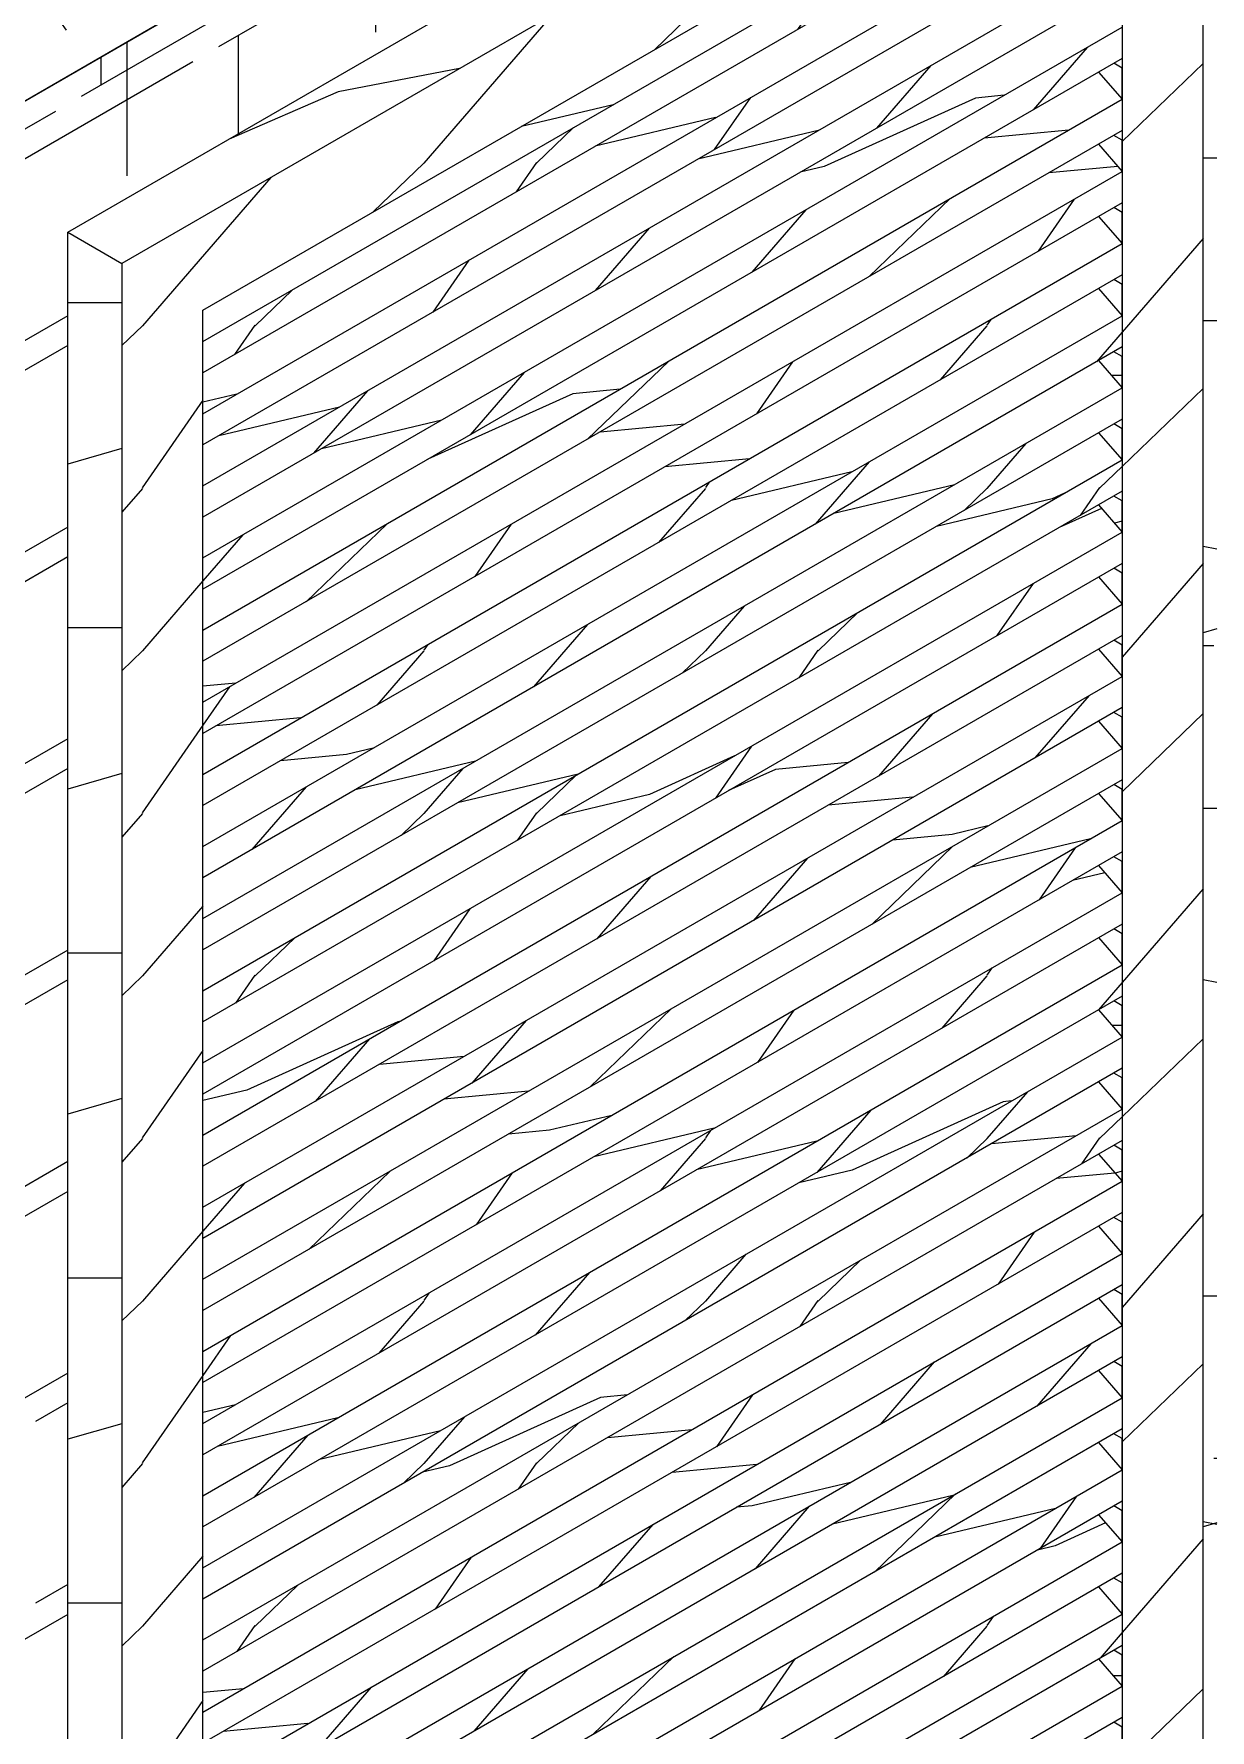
# Model space of a CAD drawing. Header units: millimetres. Extents: x 14944 to 21622, y -31 to 8273.
# Drawn here: x 16664.2 to 16971.8, y 3531.6 to 3975.2 of the extents above; entities that cross this region are included whole.
import ezdxf

# ---------------------------------------------------------------- set-up
doc = ezdxf.new("R2010")
doc.units = ezdxf.units.MM
doc.layers.add('A-GENM', color=13, linetype='Continuous', lineweight=9)
pattern_1 = [(235.285, (15617.426, 6831.821), (220.882306, 297.562267), [51.714, -465.428]), (229.107, (15661.602, 6831.82), (-73.6266, -127.5277), [112.468, -112.468]), (223.898, (15661.602, 6789.313), (-147.25447, -170.0361), [61.307, -245.229])]

# ---------------------------------------------------------------- blocks, each defined once
blk = doc.blocks.new('CRT_MGN_COZ_Fogão a lenha completo - CRT_MGN_COZ_Fogão a lenha completo-5005769-VISTA 3D BANCADA CHURRASQUEIRA')
at = {"layer": 'A-GENM'}
h = blk.add_hatch(dxfattribs=at)
h.set_pattern_fill('FP_80', color=256, style=0, pattern_type=2)
h.set_pattern_definition([(30, (15573.832, 6737.965), (107.763, 103.695), [6.844, -117.59, 6.844, -781.239]), (30, (15573.832, 6737.965), (107.763, 103.695), [-131.278, -117.59, 6.844, -242.024, -414.78]), (30, (15573.832, 6737.965), (107.763, 103.695), [-497.736, 6.844, -117.59, 6.844, -283.502]), (30, (15573.832, 6737.965), (107.763, 103.695), [-629.014, -76.112, 6.844, -200.546]), (125.104, (15627.714, 6789.813), (-118.78964, 86.03927), [5.153, -88.544, 5.153, -588.261]), (125.104, (15627.714, 6789.813), (-118.78964, 86.03927), [-98.85, -88.544, 5.153, -182.241, -312.324]), (125.104, (15627.714, 6789.813), (-118.78964, 86.03927), [-374.788, 5.153, -88.544, 5.153, -213.473]), (125.104, (15627.714, 6789.813), (-118.78964, 86.03927), [-473.639, -57.311, 5.153, -151.008]), (248.794, (15645.674, 6883.138), (-47.00014, -204.0919), [8.193, -140.765, -943.402]), (248.794, (15645.674, 6883.138), (-47.00014, -204.0919), [-148.958, 8.193, -140.765, -794.444]), (248.794, (15645.674, 6883.138), (-47.00014, -204.0919), [-297.916, 8.193, -289.724, -496.527]), (248.794, (15645.674, 6883.138), (-47.00014, -204.0919), [-595.833, 8.193, -140.765, -347.569]), (248.794, (15645.674, 6883.138), (-47.00014, -204.0919), [-744.791, 8.193, -91.113, -248.264]), (248.794, (15645.674, 6883.138), (-47.00014, -204.0919), [-844.096, 8.193, -240.071])])
h.paths.add_polyline_path([(15439.16, 3251.71), (17277.64, 4313.16), (17277.64, 4353.98), (15439.16, 3292.53)])
h = blk.add_hatch(dxfattribs=at)
h.set_pattern_fill('FP_77', color=256, style=0, pattern_type=2)
h.set_pattern_definition([(210, (16358.4, 3443.2), (-191.58, 110.61), [158.135, -7.777]), (210, (16358.4, 3490.73), (-191.58, 110.61), [158.135, -7.777]), (90, (16358.4, 3443.2), (143.684, -82.956), [47.528, -173.69]), (90, (16221.45, 3364.13), (143.684, -82.956), [47.528, -173.691]), (210, (16250.64, 3436.29), (-191.58, 110.61), [158.135, -7.777, 75.179, -7.777]), (210, (16250.64, 3483.81), (-191.58, 110.61), [158.135, -7.777, 75.179, -7.777]), (90, (16250.64, 3436.29), (215.526, -124.434), [47.528, -173.69]), (90, (16113.69, 3357.22), (215.526, -124.434), [47.528, -173.69]), (90, (16106.95, 3353.33), (215.526, -124.434), [47.528, -173.69]), (90, (16041.85, 3315.74), (215.526, -124.434), [47.528, -173.69]), (210, (16286.56, 3512.33), (-191.58, 110.61), [158.135, -7.777]), (210, (16286.56, 3559.86), (-191.58, 110.61), [158.135, -7.777]), (90, (16286.56, 3512.33), (143.684, -82.956), [47.528, -173.691]), (90, (16149.61, 3433.26), (143.684, -82.956), [47.528, -173.691]), (210, (16250.64, 3546.9), (-191.58, 110.61), [158.135, -7.777, 75.179, -7.777]), (210, (16250.64, 3594.42), (-191.58, 110.61), [158.135, -7.777, 75.179, -7.777]), (90, (16250.64, 3546.9), (215.526, -124.434), [47.528, -173.69]), (90, (16113.69, 3467.83), (215.526, -124.434), [47.528, -173.69]), (90, (16106.95, 3463.94), (215.526, -124.434), [47.528, -173.69]), (90, (16041.85, 3426.35), (215.526, -124.434), [47.528, -173.69])])
h.paths.add_polyline_path([(15439.16, 2557.69), (17277.64, 3619.13), (17277.64, 4313.16), (15439.16, 3251.71), (15439.16, 2804.17)])
h.paths.add_polyline_path([(15485.12, 2608.72), (15470.98, 2616.88), (15470.98, 3229.26), (15753.82, 3392.56), (15757.36, 3390.51), (15757.36, 3394.6), (16040.2, 3557.9), (16054.34, 3549.73), (16054.34, 2937.36), (15771.5, 2774.06), (15767.97, 2776.1), (15767.97, 2772.02), (15492.19, 2612.8)])
h.paths.add_polyline_path([(16086.16, 2955.73), (16072.02, 2963.9), (16072.02, 3576.27), (16354.86, 3739.57), (16358.4, 3737.53), (16358.4, 3741.61), (16641.24, 3904.91), (16655.38, 3896.74), (16655.38, 3284.37), (16372.54, 3121.07), (16369.01, 3123.11), (16369.01, 3119.03), (16093.23, 2959.81)])
h.paths.add_polyline_path([(16687.2, 3302.74), (16673.06, 3310.91), (16673.06, 3923.28), (16955.91, 4086.58), (16959.44, 4084.54), (16959.44, 4088.62), (17242.28, 4251.92), (17256.43, 4243.75), (17256.43, 3631.38), (16973.58, 3468.08), (16970.05, 3470.12), (16970.05, 3466.04), (16694.28, 3306.82)])
h = blk.add_hatch(dxfattribs=at)
h.set_pattern_fill('FP_32', color=256, style=0, pattern_type=2)
h.set_pattern_definition([(203.413, (17160.19, 2456.917), (312.37579, 120.23177), [45.387, -408.483]), (196.102, (17222.665, 2438.882), (-104.12475, -60.1162), [108.377, -108.377]), (190.893, (17222.665, 2408.824), (-208.24997, -60.1153), [63.622, -254.486])])
h.paths.add_polyline_path([(16687.2, 3915.11), (16970.05, 4078.41), (16955.91, 4086.58), (16673.06, 3923.28), (16685.6, 3916.04)])
h = blk.add_hatch(dxfattribs=at)
h.set_pattern_fill('FP_75', color=256, style=0, pattern_type=2)
h.set_pattern_definition([(196.102, (18533.6, 6714.123), (214.53981, 40.67701), [30.654, -275.882]), (180, (18577.775, 6663.113), (-103.078, -42.509), [73.627, -73.627]), (169.107, (18577.775, 6620.604), (-172.49934, 4.85665), [44.987, -179.949])])
h.paths.add_polyline_path([(16973.58, 3468.08), (16973.58, 4080.45), (16959.44, 4088.62), (16959.44, 4084.54), (16970.05, 4078.41), (16970.05, 3470.12)])
h = blk.add_hatch(dxfattribs=at)
h.set_pattern_fill('FP_2', color=256, style=0, pattern_type=2)
h.set_pattern_definition(pattern_1)
h.paths.add_polyline_path([(16687.2, 3302.74), (16970.05, 3466.04), (16970.05, 4078.41), (16687.2, 3915.11), (16687.2, 3356.72)])
h.paths.add_polyline_path([(16708.42, 3339.48), (16708.42, 3902.87), (16948.83, 4041.67), (16948.83, 3478.29), (16738.27, 3356.72)])
h = blk.add_hatch(dxfattribs=at)
h.set_pattern_fill('FP_74', color=256, style=0, pattern_type=2)
h.set_pattern_definition([(196.102, (18508.85, 6699.835), (220.88281, 42.50806), [30.654, -275.882]), (180, (18553.027, 6648.824), (-73.627, -42.509), [73.627, -73.627]), (169.107, (18553.027, 6606.315), (-147.25553, -0.00134), [44.987, -179.949])])
h.paths.add_polyline_path([(16948.83, 3486.45), (16948.83, 3497.15), (16942.66, 3493.59)])
h.paths.add_polyline_path([(16948.83, 3505.32), (16948.83, 3516.02), (16942.66, 3512.45)])
h.paths.add_polyline_path([(16948.83, 3524.18), (16948.83, 3534.88), (16942.66, 3531.31)])
h.paths.add_polyline_path([(16948.83, 3543.04), (16948.83, 3553.74), (16942.66, 3550.18)])
h.paths.add_polyline_path([(16948.83, 3561.91), (16948.83, 3572.61), (16942.66, 3569.04), (16947.09, 3563.92)])
h.paths.add_polyline_path([(16948.83, 3580.77), (16948.83, 3591.47), (16942.66, 3587.9)])
h.paths.add_polyline_path([(16948.83, 3599.64), (16948.83, 3610.34), (16942.66, 3606.77)])
h.paths.add_polyline_path([(16948.83, 3618.5), (16948.83, 3629.2), (16942.66, 3625.63)])
h.paths.add_polyline_path([(16948.83, 3637.36), (16948.83, 3648.06), (16942.66, 3644.5)])
h.paths.add_polyline_path([(16948.83, 3656.23), (16948.83, 3666.93), (16942.66, 3663.36)])
h.paths.add_polyline_path([(16948.83, 3675.09), (16948.83, 3685.79), (16942.66, 3682.22)])
h.paths.add_polyline_path([(16948.83, 3693.96), (16948.83, 3704.65), (16942.66, 3701.09)])
h.paths.add_polyline_path([(16948.83, 3712.82), (16948.83, 3723.52), (16942.66, 3719.95)])
h.paths.add_polyline_path([(16948.83, 3731.68), (16948.83, 3742.38), (16942.66, 3738.82)])
h.paths.add_polyline_path([(16948.83, 3750.55), (16948.83, 3761.25), (16942.66, 3757.68)])
h.paths.add_polyline_path([(16948.83, 3769.41), (16948.83, 3780.11), (16942.66, 3776.54), (16947.35, 3771.13)])
h.paths.add_polyline_path([(16948.83, 3788.28), (16948.83, 3798.97), (16942.66, 3795.41)])
h.paths.add_polyline_path([(16948.83, 3807.14), (16948.83, 3817.84), (16942.66, 3814.27)])
h.paths.add_polyline_path([(16948.83, 3826), (16948.83, 3836.7), (16942.66, 3833.14)])
h.paths.add_polyline_path([(16948.83, 3844.87), (16948.83, 3855.57), (16942.66, 3852)])
h.paths.add_polyline_path([(16948.83, 3863.73), (16948.83, 3874.43), (16942.66, 3870.86)])
h.paths.add_polyline_path([(16948.83, 3882.59), (16948.83, 3893.29), (16942.66, 3889.73)])
h.paths.add_polyline_path([(16948.83, 3901.46), (16948.83, 3912.16), (16942.66, 3908.59)])
h.paths.add_polyline_path([(16948.83, 3920.32), (16948.83, 3931.02), (16942.66, 3927.45)])
h.paths.add_polyline_path([(16948.83, 3939.19), (16948.83, 3949.89), (16942.66, 3946.32)])
h.paths.add_polyline_path([(16948.83, 3958.05), (16948.83, 3968.75), (16942.66, 3965.18)])
h.paths.add_polyline_path([(16948.83, 3976.91), (16948.83, 3987.61), (16942.66, 3984.05), (16947.6, 3978.34)])
h.paths.add_polyline_path([(16948.83, 3995.78), (16948.83, 4006.48), (16942.66, 4002.91)])
h.paths.add_polyline_path([(16948.83, 4014.64), (16948.83, 4025.34), (16942.66, 4021.77)])
h.paths.add_polyline_path([(16948.83, 4033.51), (16948.83, 4041.67), (16944.12, 4038.95), (16946.01, 4036.77)])
h = blk.add_hatch(dxfattribs=at)
h.set_pattern_fill('FP_30', color=256, style=0, pattern_type=2)
h.set_pattern_definition([(204.373, (15645.743, 3304.146), (296.3443, 113.00517), [43.379, -390.407]), (193.381, (15705.01, 3267.234), (-98.7818, -66.0075), [101.538, -101.538]), (185.395, (15705.012, 3224.725), (-197.5634, -46.9974), [59.533, -238.131])])
h.paths.add_polyline_path([(16708.42, 3894.7), (16948.83, 4033.51), (16944.12, 4038.95), (16708.42, 3902.87)])
h = blk.add_hatch(dxfattribs=at)
h.set_pattern_fill('FP_2', color=256, style=0, pattern_type=2)
h.set_pattern_definition(pattern_1)
h.paths.add_polyline_path([(16708.42, 3886.54), (16948.83, 4025.34), (16948.83, 4033.51), (16708.42, 3894.7)])
h = blk.add_hatch(dxfattribs=at)
h.set_pattern_fill('FP_1', color=256, style=0, pattern_type=2)
h.set_pattern_definition([(204.373, (15639.209, 3292.828), (296.3443, 113.00517), [43.379, -390.407]), (193.381, (15698.48, 3255.916), (-98.7818, -66.0075), [101.538, -101.538]), (185.395, (15698.478, 3213.407), (-197.5634, -46.9974), [59.533, -238.131])])
h.paths.add_polyline_path([(16708.42, 3875.84), (16948.83, 4014.64), (16942.66, 4021.77), (16708.42, 3886.54)])
h = blk.add_hatch(dxfattribs=at)
h.set_pattern_fill('FP_2', color=256, style=0, pattern_type=2)
h.set_pattern_definition(pattern_1)
h.paths.add_polyline_path([(16708.42, 3867.67), (16948.83, 4006.48), (16948.83, 4014.64), (16708.42, 3875.84)])
h = blk.add_hatch(dxfattribs=at)
h.set_pattern_fill('FP_3', color=256, style=0, pattern_type=2)
h.set_pattern_definition([(204.373, (15632.674, 3281.509), (296.3443, 113.00517), [43.379, -390.407]), (193.381, (15691.943, 3244.6), (-98.7818, -66.0075), [101.538, -101.538]), (185.395, (15691.943, 3202.09), (-197.5634, -46.9974), [59.533, -238.131])])
h.paths.add_polyline_path([(16708.42, 3856.97), (16948.83, 3995.78), (16942.66, 4002.91), (16708.42, 3867.67)])
h = blk.add_hatch(dxfattribs=at)
h.set_pattern_fill('FP_2', color=256, style=0, pattern_type=2)
h.set_pattern_definition(pattern_1)
h.paths.add_polyline_path([(16708.42, 3848.81), (16948.83, 3987.61), (16948.83, 3995.78), (16708.42, 3856.97)])
h = blk.add_hatch(dxfattribs=at)
h.set_pattern_fill('FP_4', color=256, style=0, pattern_type=2)
h.set_pattern_definition([(204.373, (15626.14, 3270.191), (296.3443, 113.00517), [43.379, -390.407]), (193.381, (15685.41, 3233.28), (-98.7818, -66.0075), [101.538, -101.538]), (185.395, (15685.41, 3190.77), (-197.5634, -46.9974), [59.533, -238.131])])
h.paths.add_polyline_path([(16708.42, 3838.11), (16948.83, 3976.91), (16942.66, 3984.05), (16708.42, 3848.81)])
h = blk.add_hatch(dxfattribs=at)
h.set_pattern_fill('FP_2', color=256, style=0, pattern_type=2)
h.set_pattern_definition(pattern_1)
h.paths.add_polyline_path([(16708.42, 3829.94), (16948.83, 3968.75), (16948.83, 3976.91), (16708.42, 3838.11)])
h = blk.add_hatch(dxfattribs=at)
h.set_pattern_fill('FP_5', color=256, style=0, pattern_type=2)
h.set_pattern_definition([(204.373, (15619.605, 3258.873), (296.3443, 113.00517), [43.379, -390.407]), (193.381, (15678.874, 3221.96), (-98.7818, -66.0075), [101.538, -101.538]), (185.395, (15678.874, 3179.452), (-197.5634, -46.9974), [59.533, -238.131])])
h.paths.add_polyline_path([(16708.42, 3819.25), (16948.83, 3958.05), (16942.66, 3965.18), (16708.42, 3829.94)])
h = blk.add_hatch(dxfattribs=at)
h.set_pattern_fill('FP_2', color=256, style=0, pattern_type=2)
h.set_pattern_definition(pattern_1)
h.paths.add_polyline_path([(16708.42, 3811.08), (16948.83, 3949.89), (16948.83, 3958.05), (16708.42, 3819.25)])
h = blk.add_hatch(dxfattribs=at)
h.set_pattern_fill('FP_6', color=256, style=0, pattern_type=2)
h.set_pattern_definition([(204.373, (15613.07, 3247.554), (296.3443, 113.00517), [43.379, -390.407]), (193.381, (15672.34, 3210.643), (-98.7818, -66.0075), [101.538, -101.538]), (185.395, (15672.34, 3168.134), (-197.5634, -46.9974), [59.533, -238.131])])
h.paths.add_polyline_path([(16708.42, 3800.38), (16948.83, 3939.19), (16942.66, 3946.32), (16708.42, 3811.08)])
h = blk.add_hatch(dxfattribs=at)
h.set_pattern_fill('FP_2', color=256, style=0, pattern_type=2)
h.set_pattern_definition(pattern_1)
h.paths.add_polyline_path([(16708.42, 3792.22), (16948.83, 3931.02), (16948.83, 3939.19), (16708.42, 3800.38)])
h = blk.add_hatch(dxfattribs=at)
h.set_pattern_fill('FP_7', color=256, style=0, pattern_type=2)
h.set_pattern_definition([(204.373, (15606.536, 3236.236), (296.3443, 113.00517), [43.379, -390.407]), (193.381, (15665.805, 3199.324), (-98.7818, -66.0075), [101.538, -101.538]), (185.395, (15665.805, 3156.816), (-197.5634, -46.9974), [59.533, -238.131])])
h.paths.add_polyline_path([(16708.42, 3781.52), (16948.83, 3920.32), (16942.66, 3927.45), (16708.42, 3792.22)])
h = blk.add_hatch(dxfattribs=at)
h.set_pattern_fill('FP_73', color=256, style=0, pattern_type=2)
h.set_pattern_definition([(196.102, (18247.22, 6548.783), (220.88281, 42.50806), [30.654, -275.882]), (180, (18291.397, 6497.77), (-73.627, -42.509), [73.627, -73.627]), (169.107, (18291.397, 6455.263), (-147.25553, -0.00134), [44.987, -179.949])])
h.paths.add_polyline_path([(16687.2, 3302.74), (16687.2, 3915.11), (16673.06, 3923.28), (16673.06, 3310.91), (16685.6, 3303.67)])
h = blk.add_hatch(dxfattribs=at)
h.set_pattern_fill('FP_2', color=256, style=0, pattern_type=2)
h.set_pattern_definition(pattern_1)
h.paths.add_polyline_path([(16708.42, 3773.35), (16948.83, 3912.16), (16948.83, 3920.32), (16708.42, 3781.52)])
h = blk.add_hatch(dxfattribs=at)
h.set_pattern_fill('FP_8', color=256, style=0, pattern_type=2)
h.set_pattern_definition([(204.373, (15600.001, 3224.918), (296.3443, 113.00517), [43.379, -390.407]), (193.381, (15659.27, 3188.006), (-98.7818, -66.0075), [101.538, -101.538]), (185.395, (15659.27, 3145.497), (-197.5634, -46.9974), [59.533, -238.131])])
h.paths.add_polyline_path([(16708.42, 3762.65), (16948.83, 3901.46), (16942.66, 3908.59), (16708.42, 3773.35), (16708.42, 3771.13)])
h = blk.add_hatch(dxfattribs=at)
h.set_pattern_fill('FP_2', color=256, style=0, pattern_type=2)
h.set_pattern_definition(pattern_1)
h.paths.add_polyline_path([(16708.42, 3754.49), (16948.83, 3893.29), (16948.83, 3901.46), (16708.42, 3762.65)])
h = blk.add_hatch(dxfattribs=at)
h.set_pattern_fill('FP_9', color=256, style=0, pattern_type=2)
h.set_pattern_definition([(204.373, (15593.466, 3213.599), (296.3443, 113.00517), [43.379, -390.407]), (193.381, (15652.735, 3176.69), (-98.7818, -66.0075), [101.538, -101.538]), (185.395, (15652.735, 3134.18), (-197.5634, -46.9974), [59.533, -238.131])])
h.paths.add_polyline_path([(16708.42, 3743.79), (16948.83, 3882.59), (16942.66, 3889.73), (16708.42, 3754.49)])
h = blk.add_hatch(dxfattribs=at)
h.set_pattern_fill('FP_2', color=256, style=0, pattern_type=2)
h.set_pattern_definition(pattern_1)
h.paths.add_polyline_path([(16708.42, 3735.63), (16948.83, 3874.43), (16948.83, 3882.59), (16708.42, 3743.79)])
h = blk.add_hatch(dxfattribs=at)
h.set_pattern_fill('FP_10', color=256, style=0, pattern_type=2)
h.set_pattern_definition([(204.373, (15586.932, 3202.281), (296.3443, 113.00517), [43.379, -390.407]), (193.381, (15646.2, 3165.37), (-98.7818, -66.0075), [101.538, -101.538]), (185.395, (15646.2, 3122.86), (-197.5634, -46.9974), [59.533, -238.131])])
h.paths.add_polyline_path([(16708.42, 3724.93), (16948.83, 3863.73), (16942.66, 3870.86), (16708.42, 3735.63)])
h = blk.add_hatch(dxfattribs=at)
h.set_pattern_fill('FP_2', color=256, style=0, pattern_type=2)
h.set_pattern_definition(pattern_1)
h.paths.add_polyline_path([(16708.42, 3716.76), (16948.83, 3855.57), (16948.83, 3863.73), (16708.42, 3724.93)])
h = blk.add_hatch(dxfattribs=at)
h.set_pattern_fill('FP_11', color=256, style=0, pattern_type=2)
h.set_pattern_definition([(204.373, (15580.397, 3190.963), (296.3443, 113.00517), [43.379, -390.407]), (193.381, (15639.666, 3154.05), (-98.7818, -66.0075), [101.538, -101.538]), (185.395, (15639.666, 3111.542), (-197.5634, -46.9974), [59.533, -238.131])])
h.paths.add_polyline_path([(16708.42, 3706.06), (16948.83, 3844.87), (16942.66, 3852), (16708.42, 3716.76)])
h = blk.add_hatch(dxfattribs=at)
h.set_pattern_fill('FP_2', color=256, style=0, pattern_type=2)
h.set_pattern_definition(pattern_1)
h.paths.add_polyline_path([(16708.42, 3697.9), (16948.83, 3836.7), (16948.83, 3844.87), (16708.42, 3706.06)])
h = blk.add_hatch(dxfattribs=at)
h.set_pattern_fill('FP_12', color=256, style=0, pattern_type=2)
h.set_pattern_definition([(204.373, (15573.862, 3179.644), (296.3443, 113.00517), [43.379, -390.407]), (193.381, (15633.13, 3142.733), (-98.7818, -66.0075), [101.538, -101.538]), (185.395, (15633.13, 3100.224), (-197.5634, -46.9974), [59.533, -238.131])])
h.paths.add_polyline_path([(16708.42, 3687.2), (16948.83, 3826), (16942.66, 3833.14), (16708.42, 3697.9)])
h = blk.add_hatch(dxfattribs=at)
h.set_pattern_fill('FP_2', color=256, style=0, pattern_type=2)
h.set_pattern_definition(pattern_1)
h.paths.add_polyline_path([(16708.42, 3679.03), (16948.83, 3817.84), (16948.83, 3826), (16708.42, 3687.2)])
h = blk.add_hatch(dxfattribs=at)
h.set_pattern_fill('FP_13', color=256, style=0, pattern_type=2)
h.set_pattern_definition([(204.373, (15567.328, 3168.326), (296.3443, 113.00517), [43.379, -390.407]), (193.381, (15626.597, 3131.414), (-98.7818, -66.0075), [101.538, -101.538]), (185.395, (15626.597, 3088.906), (-197.5634, -46.9974), [59.533, -238.131])])
h.paths.add_polyline_path([(16708.42, 3668.33), (16948.83, 3807.14), (16942.66, 3814.27), (16708.42, 3679.03)])
h = blk.add_hatch(dxfattribs=at)
h.set_pattern_fill('FP_2', color=256, style=0, pattern_type=2)
h.set_pattern_definition(pattern_1)
h.paths.add_polyline_path([(16708.42, 3660.17), (16948.83, 3798.97), (16948.83, 3807.14), (16708.42, 3668.33)])
h = blk.add_hatch(dxfattribs=at)
h.set_pattern_fill('FP_14', color=256, style=0, pattern_type=2)
h.set_pattern_definition([(204.373, (15560.793, 3157.008), (296.3443, 113.00517), [43.379, -390.407]), (193.381, (15620.06, 3120.096), (-98.7818, -66.0075), [101.538, -101.538]), (185.395, (15620.062, 3077.587), (-197.5634, -46.9974), [59.533, -238.131])])
h.paths.add_polyline_path([(16708.42, 3649.47), (16948.83, 3788.28), (16942.66, 3795.41), (16708.42, 3660.17)])
h = blk.add_hatch(dxfattribs=at)
h.set_pattern_fill('FP_2', color=256, style=0, pattern_type=2)
h.set_pattern_definition(pattern_1)
h.paths.add_polyline_path([(16708.42, 3641.31), (16948.83, 3780.11), (16948.83, 3788.28), (16708.42, 3649.47)])
h = blk.add_hatch(dxfattribs=at)
h.set_pattern_fill('FP_15', color=256, style=0, pattern_type=2)
h.set_pattern_definition([(204.373, (15554.259, 3145.689), (296.3443, 113.00517), [43.379, -390.407]), (193.381, (15613.53, 3108.78), (-98.7818, -66.0075), [101.538, -101.538]), (185.395, (15613.528, 3066.27), (-197.5634, -46.9974), [59.533, -238.131])])
h.paths.add_polyline_path([(16708.42, 3630.61), (16948.83, 3769.41), (16942.66, 3776.54), (16708.42, 3641.31), (16708.42, 3632.99)])
h = blk.add_hatch(dxfattribs=at)
h.set_pattern_fill('FP_2', color=256, style=0, pattern_type=2)
h.set_pattern_definition(pattern_1)
h.paths.add_polyline_path([(16708.42, 3622.44), (16948.83, 3761.25), (16948.83, 3769.41), (16708.42, 3630.61)])
h = blk.add_hatch(dxfattribs=at)
h.set_pattern_fill('FP_16', color=256, style=0, pattern_type=2)
h.set_pattern_definition([(204.373, (15547.724, 3134.371), (296.3443, 113.00517), [43.379, -390.407]), (193.381, (15606.993, 3097.46), (-98.7818, -66.0075), [101.538, -101.538]), (185.395, (15606.993, 3054.95), (-197.5634, -46.9974), [59.533, -238.131])])
h.paths.add_polyline_path([(16708.42, 3611.74), (16948.83, 3750.55), (16942.66, 3757.68), (16708.42, 3622.44)])
h = blk.add_hatch(dxfattribs=at)
h.set_pattern_fill('FP_2', color=256, style=0, pattern_type=2)
h.set_pattern_definition(pattern_1)
h.paths.add_polyline_path([(16708.42, 3603.58), (16948.83, 3742.38), (16948.83, 3750.55), (16708.42, 3611.74)])
h = blk.add_hatch(dxfattribs=at)
h.set_pattern_fill('FP_17', color=256, style=0, pattern_type=2)
h.set_pattern_definition([(204.373, (15541.189, 3123.053), (296.3443, 113.00517), [43.379, -390.407]), (193.381, (15600.46, 3086.14), (-98.7818, -66.0075), [101.538, -101.538]), (185.395, (15600.458, 3043.632), (-197.5634, -46.9974), [59.533, -238.131])])
h.paths.add_polyline_path([(16708.42, 3592.88), (16948.83, 3731.68), (16942.66, 3738.82), (16708.42, 3603.58)])
h = blk.add_hatch(dxfattribs=at)
h.set_pattern_fill('FP_2', color=256, style=0, pattern_type=2)
h.set_pattern_definition(pattern_1)
h.paths.add_polyline_path([(16708.42, 3584.71), (16948.83, 3723.52), (16948.83, 3731.68), (16708.42, 3592.88)])
h = blk.add_hatch(dxfattribs=at)
h.set_pattern_fill('FP_18', color=256, style=0, pattern_type=2)
h.set_pattern_definition([(204.373, (15534.655, 3111.734), (296.3443, 113.00517), [43.379, -390.407]), (193.381, (15593.924, 3074.823), (-98.7818, -66.0075), [101.538, -101.538]), (185.395, (15593.924, 3032.314), (-197.5634, -46.9974), [59.533, -238.131])])
h.paths.add_polyline_path([(16708.42, 3574.02), (16948.83, 3712.82), (16942.66, 3719.95), (16708.42, 3584.71)])
h = blk.add_hatch(dxfattribs=at)
h.set_pattern_fill('FP_2', color=256, style=0, pattern_type=2)
h.set_pattern_definition(pattern_1)
h.paths.add_polyline_path([(16708.42, 3565.85), (16948.83, 3704.65), (16948.83, 3712.82), (16708.42, 3574.02)])
h = blk.add_hatch(dxfattribs=at)
h.set_pattern_fill('FP_19', color=256, style=0, pattern_type=2)
h.set_pattern_definition([(204.373, (15528.12, 3100.416), (296.3443, 113.00517), [43.379, -390.407]), (193.381, (15587.39, 3063.504), (-98.7818, -66.0075), [101.538, -101.538]), (185.395, (15587.39, 3020.996), (-197.5634, -46.9974), [59.533, -238.131])])
h.paths.add_polyline_path([(16708.42, 3555.15), (16948.83, 3693.96), (16942.66, 3701.09), (16708.42, 3565.85)])
h = blk.add_hatch(dxfattribs=at)
h.set_pattern_fill('FP_2', color=256, style=0, pattern_type=2)
h.set_pattern_definition(pattern_1)
h.paths.add_polyline_path([(16708.42, 3546.99), (16948.83, 3685.79), (16948.83, 3693.96), (16708.42, 3555.15)])
h = blk.add_hatch(dxfattribs=at)
h.set_pattern_fill('FP_20', color=256, style=0, pattern_type=2)
h.set_pattern_definition([(204.373, (15521.585, 3089.098), (296.3443, 113.00517), [43.379, -390.407]), (193.381, (15580.854, 3052.186), (-98.7818, -66.0075), [101.538, -101.538]), (185.395, (15580.854, 3009.677), (-197.5634, -46.9974), [59.533, -238.131])])
h.paths.add_polyline_path([(16708.42, 3536.29), (16948.83, 3675.09), (16942.66, 3682.22), (16708.42, 3546.99)])
h = blk.add_hatch(dxfattribs=at)
h.set_pattern_fill('FP_2', color=256, style=0, pattern_type=2)
h.set_pattern_definition(pattern_1)
h.paths.add_polyline_path([(16708.42, 3528.12), (16948.83, 3666.93), (16948.83, 3675.09), (16708.42, 3536.29)])
h = blk.add_hatch(dxfattribs=at)
h.set_pattern_fill('FP_21', color=256, style=0, pattern_type=2)
h.set_pattern_definition([(204.373, (15515.051, 3077.779), (296.3443, 113.00517), [43.379, -390.407]), (193.381, (15574.32, 3040.87), (-98.7818, -66.0075), [101.538, -101.538]), (185.395, (15574.32, 2998.36), (-197.5634, -46.9974), [59.533, -238.131])])
h.paths.add_polyline_path([(16708.42, 3517.42), (16948.83, 3656.23), (16942.66, 3663.36), (16708.42, 3528.12)])
h = blk.add_hatch(dxfattribs=at)
h.set_pattern_fill('FP_2', color=256, style=0, pattern_type=2)
h.set_pattern_definition(pattern_1)
h.paths.add_polyline_path([(16708.42, 3509.26), (16948.83, 3648.06), (16948.83, 3656.23), (16708.42, 3517.42)])
h = blk.add_hatch(dxfattribs=at)
h.set_pattern_fill('FP_22', color=256, style=0, pattern_type=2)
h.set_pattern_definition([(204.373, (15508.516, 3066.461), (296.3443, 113.00517), [43.379, -390.407]), (193.381, (15567.785, 3029.55), (-98.7818, -66.0075), [101.538, -101.538]), (185.395, (15567.785, 2987.04), (-197.5634, -46.9974), [59.533, -238.131])])
h.paths.add_polyline_path([(16708.42, 3498.56), (16948.83, 3637.36), (16942.66, 3644.5), (16708.42, 3509.26)])
h = blk.add_hatch(dxfattribs=at)
h.set_pattern_fill('FP_2', color=256, style=0, pattern_type=2)
h.set_pattern_definition(pattern_1)
h.paths.add_polyline_path([(16708.42, 3490.39), (16948.83, 3629.2), (16948.83, 3637.36), (16708.42, 3498.56), (16708.42, 3494.85)])
h = blk.add_hatch(dxfattribs=at)
h.set_pattern_fill('FP_23', color=256, style=0, pattern_type=2)
h.set_pattern_definition([(204.373, (15501.981, 3055.143), (296.3443, 113.00517), [43.379, -390.407]), (193.381, (15561.25, 3018.23), (-98.7818, -66.0075), [101.538, -101.538]), (185.395, (15561.25, 2975.722), (-197.5634, -46.9974), [59.533, -238.131])])
h.paths.add_polyline_path([(16708.42, 3479.7), (16948.83, 3618.5), (16942.66, 3625.63), (16708.42, 3490.39)])
h = blk.add_hatch(dxfattribs=at)
h.set_pattern_fill('FP_2', color=256, style=0, pattern_type=2)
h.set_pattern_definition(pattern_1)
h.paths.add_polyline_path([(16708.42, 3471.53), (16948.83, 3610.34), (16948.83, 3618.5), (16708.42, 3479.7)])
h = blk.add_hatch(dxfattribs=at)
h.set_pattern_fill('FP_24', color=256, style=0, pattern_type=2)
h.set_pattern_definition([(204.373, (15495.447, 3043.824), (296.3443, 113.00517), [43.379, -390.407]), (193.381, (15554.716, 3006.913), (-98.7818, -66.0075), [101.538, -101.538]), (185.395, (15554.716, 2964.404), (-197.5634, -46.9974), [59.533, -238.131])])
h.paths.add_polyline_path([(16708.42, 3460.83), (16948.83, 3599.64), (16942.66, 3606.77), (16708.42, 3471.53)])
h = blk.add_hatch(dxfattribs=at)
h.set_pattern_fill('FP_2', color=256, style=0, pattern_type=2)
h.set_pattern_definition(pattern_1)
h.paths.add_polyline_path([(16708.42, 3452.67), (16948.83, 3591.47), (16948.83, 3599.64), (16708.42, 3460.83)])
h = blk.add_hatch(dxfattribs=at)
h.set_pattern_fill('FP_25', color=256, style=0, pattern_type=2)
h.set_pattern_definition([(204.373, (15488.912, 3032.506), (296.3443, 113.00517), [43.379, -390.407]), (193.381, (15548.18, 2995.594), (-98.7818, -66.0075), [101.538, -101.538]), (185.395, (15548.18, 2953.086), (-197.5634, -46.9974), [59.533, -238.131])])
h.paths.add_polyline_path([(16708.42, 3441.97), (16948.83, 3580.77), (16942.66, 3587.9), (16708.42, 3452.67)])
h = blk.add_hatch(dxfattribs=at)
h.set_pattern_fill('FP_2', color=256, style=0, pattern_type=2)
h.set_pattern_definition(pattern_1)
h.paths.add_polyline_path([(16708.42, 3433.8), (16948.83, 3572.61), (16948.83, 3580.77), (16708.42, 3441.97)])
h = blk.add_hatch(dxfattribs=at)
h.set_pattern_fill('FP_26', color=256, style=0, pattern_type=2)
h.set_pattern_definition([(204.373, (15482.377, 3021.188), (296.3443, 113.00517), [43.379, -390.407]), (193.381, (15541.646, 2984.276), (-98.7818, -66.0075), [101.538, -101.538]), (185.395, (15541.646, 2941.767), (-197.5634, -46.9974), [59.533, -238.131])])
h.paths.add_polyline_path([(16708.42, 3423.1), (16948.83, 3561.91), (16942.66, 3569.04), (16708.42, 3433.8)])
h = blk.add_hatch(dxfattribs=at)
h.set_pattern_fill('FP_2', color=256, style=0, pattern_type=2)
h.set_pattern_definition(pattern_1)
h.paths.add_polyline_path([(16708.42, 3414.94), (16948.83, 3553.74), (16948.83, 3561.91), (16708.42, 3423.1)])
h = blk.add_hatch(dxfattribs=at)
h.set_pattern_fill('FP_27', color=256, style=0, pattern_type=2)
h.set_pattern_definition([(204.373, (15475.843, 3009.869), (296.3443, 113.00517), [43.379, -390.407]), (193.381, (15535.11, 2972.96), (-98.7818, -66.0075), [101.538, -101.538]), (185.395, (15535.112, 2930.45), (-197.5634, -46.9974), [59.533, -238.131])])
h.paths.add_polyline_path([(16708.42, 3404.24), (16948.83, 3543.04), (16942.66, 3550.18), (16708.42, 3414.94)])
h = blk.add_hatch(dxfattribs=at)
h.set_pattern_fill('FP_2', color=256, style=0, pattern_type=2)
h.set_pattern_definition(pattern_1)
h.paths.add_polyline_path([(16708.42, 3396.08), (16948.83, 3534.88), (16948.83, 3543.04), (16708.42, 3404.24)])
for p, q in [((17277.64, 4313.16), (15439.16, 3251.71)), ((15439.16, 3251.71), (17277.64, 4313.16)), ((16673.06, 3923.28), (16955.91, 4086.58)), ((16970.05, 4078.41), (16687.2, 3915.11)), ((16970.05, 3466.04), (16970.05, 4078.41)), ((16708.42, 3902.87), (16948.83, 4041.67)), ((16948.83, 4041.67), (16948.83, 3478.29)), ((16708.42, 3894.7), (16948.83, 4033.51)), ((16948.83, 4025.34), (16708.42, 3886.54)), ((16708.42, 3875.84), (16948.83, 4014.64)), ((16948.83, 4006.48), (16708.42, 3867.67)), ((16708.42, 3856.97), (16948.83, 3995.78)), ((16948.83, 3987.61), (16708.42, 3848.81)), ((16708.42, 3838.11), (16948.83, 3976.91)), ((16948.83, 3976.91), (16948.83, 3968.75)), ((16948.83, 3968.75), (16708.42, 3829.94)), ((16948.83, 3966.22), (16946.64, 3967.48)), ((16948.83, 3958.05), (16948.83, 3966.22)), ((16942.66, 3965.18), (16948.83, 3958.05)), ((16708.42, 3819.25), (16948.83, 3958.05)), ((16948.83, 3958.05), (16948.83, 3949.89)), ((16948.83, 3949.89), (16708.42, 3811.08)), ((16948.83, 3947.35), (16946.64, 3948.62)), ((16942.66, 3946.32), (16948.83, 3939.19)), ((16948.83, 3939.19), (16948.83, 3947.35)), ((16708.42, 3800.38), (16948.83, 3939.19)), ((16948.83, 3939.19), (16948.83, 3931.02)), ((16948.83, 3931.02), (16708.42, 3792.22)), ((16942.66, 3927.45), (16948.83, 3920.32)), ((16948.83, 3928.49), (16946.64, 3929.75)), ((16948.83, 3920.32), (16948.83, 3928.49)), ((16673.06, 3310.91), (16673.06, 3923.28)), ((16673.06, 3923.28), (16687.2, 3915.11)), ((16708.42, 3781.52), (16948.83, 3920.32)), ((16948.83, 3920.32), (16948.83, 3912.16)), ((16687.2, 3915.11), (16687.2, 3302.74)), ((16948.83, 3912.16), (16708.42, 3773.35)), ((16942.66, 3908.59), (16948.83, 3901.46)), ((16948.83, 3909.62), (16946.64, 3910.89)), ((16948.83, 3901.46), (16948.83, 3909.62)), ((16708.42, 3339.48), (16708.42, 3902.87)), ((16708.42, 3762.65), (16948.83, 3901.46)), ((16948.83, 3901.46), (16948.83, 3893.29)), ((16708.42, 3886.54), (16708.42, 3894.7)), ((16948.83, 3893.29), (16708.42, 3754.49)), ((16948.83, 3890.76), (16946.64, 3892.03)), ((16948.83, 3882.59), (16948.83, 3890.76)), ((16942.66, 3889.73), (16948.83, 3882.59)), ((16708.42, 3743.79), (16948.83, 3882.59)), ((16948.83, 3882.59), (16948.83, 3874.43)), ((16708.42, 3867.67), (16708.42, 3875.84)), ((16948.83, 3874.43), (16708.42, 3735.63)), ((16948.83, 3871.9), (16946.64, 3873.16)), ((16942.66, 3870.86), (16948.83, 3863.73)), ((16948.83, 3863.73), (16948.83, 3871.9)), ((16708.42, 3724.93), (16948.83, 3863.73)), ((16948.83, 3863.73), (16948.83, 3855.57)), ((16708.42, 3848.81), (16708.42, 3856.97)), ((16948.83, 3855.57), (16708.42, 3716.76)), ((16942.66, 3852), (16948.83, 3844.87)), ((16948.83, 3853.03), (16946.64, 3854.3)), ((16948.83, 3844.87), (16948.83, 3853.03)), ((16708.42, 3706.06), (16948.83, 3844.87)), ((16948.83, 3844.87), (16948.83, 3836.7)), ((16708.42, 3829.94), (16708.42, 3838.11)), ((16948.83, 3836.7), (16708.42, 3697.9)), ((16942.66, 3833.14), (16948.83, 3826)), ((16948.83, 3834.17), (16946.64, 3835.43)), ((16948.83, 3826), (16948.83, 3834.17)), ((16708.42, 3687.2), (16948.83, 3826)), ((16948.83, 3826), (16948.83, 3817.84)), ((16708.42, 3811.08), (16708.42, 3819.25)), ((16948.83, 3817.84), (16708.42, 3679.03)), ((16948.83, 3815.3), (16946.64, 3816.57)), ((16948.83, 3807.14), (16948.83, 3815.3)), ((16942.66, 3814.27), (16948.83, 3807.14)), ((16708.42, 3668.33), (16948.83, 3807.14)), ((16948.83, 3807.14), (16948.83, 3798.97)), ((16708.42, 3792.22), (16708.42, 3800.38)), ((16948.83, 3798.97), (16708.42, 3660.17)), ((16948.83, 3796.44), (16946.64, 3797.71)), ((16942.66, 3795.41), (16948.83, 3788.28)), ((16948.83, 3788.28), (16948.83, 3796.44)), ((16708.42, 3649.47), (16948.83, 3788.28)), ((16948.83, 3788.28), (16948.83, 3780.11)), ((16708.42, 3773.35), (16708.42, 3781.52)), ((16948.83, 3780.11), (16708.42, 3641.31)), ((16942.66, 3776.54), (16948.83, 3769.41)), ((16948.83, 3777.58), (16946.64, 3778.84)), ((16948.83, 3769.41), (16948.83, 3777.58)), ((16708.42, 3630.61), (16948.83, 3769.41)), ((16948.83, 3769.41), (16948.83, 3761.25)), ((16708.42, 3754.49), (16708.42, 3762.65)), ((16948.83, 3761.25), (16708.42, 3622.44)), ((16942.66, 3757.68), (16948.83, 3750.55)), ((16948.83, 3758.71), (16946.64, 3759.98)), ((16948.83, 3750.55), (16948.83, 3758.71)), ((16708.42, 3611.74), (16948.83, 3750.55)), ((16948.83, 3750.55), (16948.83, 3742.38)), ((16708.42, 3735.63), (16708.42, 3743.79)), ((16948.83, 3742.38), (16708.42, 3603.58)), ((16948.83, 3739.85), (16946.64, 3741.12)), ((16948.83, 3731.68), (16948.83, 3739.85)), ((16942.66, 3738.82), (16948.83, 3731.68)), ((16708.42, 3592.88), (16948.83, 3731.68)), ((16948.83, 3731.68), (16948.83, 3723.52)), ((16708.42, 3716.76), (16708.42, 3724.93)), ((16948.83, 3723.52), (16708.42, 3584.71)), ((16948.83, 3720.98), (16946.64, 3722.25)), ((16942.66, 3719.95), (16948.83, 3712.82)), ((16948.83, 3712.82), (16948.83, 3720.98)), ((16708.42, 3574.02), (16948.83, 3712.82)), ((16948.83, 3712.82), (16948.83, 3704.65)), ((16708.42, 3697.9), (16708.42, 3706.06)), ((16948.83, 3704.65), (16708.42, 3565.85)), ((16942.66, 3701.09), (16948.83, 3693.96)), ((16948.83, 3702.12), (16946.64, 3703.39)), ((16948.83, 3693.96), (16948.83, 3702.12)), ((16708.42, 3555.15), (16948.83, 3693.96)), ((16948.83, 3693.96), (16948.83, 3685.79)), ((16708.42, 3679.03), (16708.42, 3687.2)), ((16948.83, 3685.79), (16708.42, 3546.99)), ((16942.66, 3682.22), (16948.83, 3675.09)), ((16948.83, 3683.26), (16946.64, 3684.52)), ((16948.83, 3675.09), (16948.83, 3683.26)), ((16708.42, 3536.29), (16948.83, 3675.09)), ((16948.83, 3675.09), (16948.83, 3666.93)), ((16708.42, 3660.17), (16708.42, 3668.33)), ((16948.83, 3666.93), (16708.42, 3528.12)), ((16948.83, 3664.39), (16946.64, 3665.66)), ((16948.83, 3656.23), (16948.83, 3664.39)), ((16942.66, 3663.36), (16948.83, 3656.23)), ((16708.42, 3517.42), (16948.83, 3656.23)), ((16948.83, 3656.23), (16948.83, 3648.06)), ((16708.42, 3641.31), (16708.42, 3649.47)), ((16948.83, 3648.06), (16708.42, 3509.26)), ((16948.83, 3645.53), (16946.64, 3646.8)), ((16942.66, 3644.5), (16948.83, 3637.36)), ((16948.83, 3637.36), (16948.83, 3645.53)), ((16708.42, 3498.56), (16948.83, 3637.36)), ((16948.83, 3637.36), (16948.83, 3629.2)), ((16708.42, 3622.44), (16708.42, 3630.61)), ((16948.83, 3629.2), (16708.42, 3490.39)), ((16942.66, 3625.63), (16948.83, 3618.5)), ((16948.83, 3626.67), (16946.64, 3627.93)), ((16948.83, 3618.5), (16948.83, 3626.67)), ((16708.42, 3479.7), (16948.83, 3618.5)), ((16948.83, 3618.5), (16948.83, 3610.34)), ((16708.42, 3603.58), (16708.42, 3611.74)), ((16948.83, 3610.34), (16708.42, 3471.53)), ((16942.66, 3606.77), (16948.83, 3599.64)), ((16948.83, 3607.8), (16946.64, 3609.07)), ((16948.83, 3599.64), (16948.83, 3607.8)), ((16708.42, 3460.83), (16948.83, 3599.64)), ((16948.83, 3599.64), (16948.83, 3591.47)), ((16708.42, 3584.71), (16708.42, 3592.88)), ((16948.83, 3591.47), (16708.42, 3452.67)), ((16948.83, 3588.94), (16946.64, 3590.2)), ((16948.83, 3580.77), (16948.83, 3588.94)), ((16942.66, 3587.9), (16948.83, 3580.77)), ((16708.42, 3441.97), (16948.83, 3580.77)), ((16948.83, 3580.77), (16948.83, 3572.61)), ((16708.42, 3565.85), (16708.42, 3574.02)), ((16948.83, 3572.61), (16708.42, 3433.8)), ((16948.83, 3570.07), (16946.64, 3571.34)), ((16942.66, 3569.04), (16948.83, 3561.91)), ((16948.83, 3561.91), (16948.83, 3570.07)), ((16708.42, 3423.1), (16948.83, 3561.91)), ((16948.83, 3561.91), (16948.83, 3553.74)), ((16708.42, 3546.99), (16708.42, 3555.15)), ((16948.83, 3553.74), (16708.42, 3414.94)), ((16942.66, 3550.18), (16948.83, 3543.04)), ((16948.83, 3551.21), (16946.64, 3552.48)), ((16948.83, 3543.04), (16948.83, 3551.21)), ((16708.42, 3404.24), (16948.83, 3543.04)), ((16948.83, 3543.04), (16948.83, 3534.88)), ((16708.42, 3528.12), (16708.42, 3536.29)), ((16948.83, 3534.88), (16708.42, 3396.08)), ((16948.83, 3532.35), (16946.64, 3533.61)), ((16948.83, 3524.18), (16948.83, 3532.35))]:
    blk.add_line(p, q, dxfattribs=at)

msp = doc.modelspace()

# ---------------------------------------------------------------- block references
at = {"layer": 'A-GENM'}
msp.add_blockref('CRT_MGN_COZ_Fogão a lenha completo - CRT_MGN_COZ_Fogão a lenha completo-5005769-VISTA 3D BANCADA CHURRASQUEIRA', (0, 0), dxfattribs=at)

doc.saveas('drawing.dxf')
